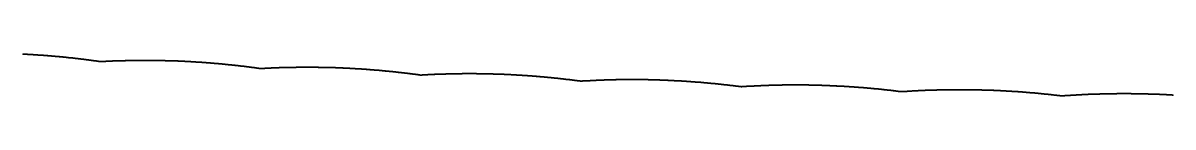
# Model space of a CAD drawing. Header units: metres. Extents: x 0 to 360, y 49 to 117.
# Drawn here: x 180.01 to 191.25, y 66.34 to 66.75 of the extents above; entities that cross this region are included whole.
import ezdxf

# ---------------------------------------------------------------- set-up
doc = ezdxf.new("R2010")
doc.units = ezdxf.units.M

msp = doc.modelspace()

# ---------------------------------------------------------------- linework, layer by layer
for p in [(180.01, 66.75), (180.016, 66.75), (180.022, 66.749), (180.028, 66.749), (180.034, 66.749), (180.04, 66.748), (180.046, 66.748), (180.051, 66.748), (180.057, 66.747), (180.063, 66.747), (180.069, 66.747), (180.075, 66.746), (180.081, 66.746), (180.087, 66.746), (180.093, 66.745), (180.099, 66.745), (180.105, 66.745), (180.111, 66.744), (180.117, 66.744), (180.123, 66.744), (180.129, 66.743), (180.135, 66.743), (180.141, 66.742), (180.147, 66.742), (180.153, 66.742), (180.159, 66.741), (180.165, 66.741), (180.171, 66.74), (180.177, 66.74), (180.183, 66.74), (180.189, 66.739), (180.195, 66.739), (180.201, 66.738), (180.207, 66.738), (180.213, 66.737), (180.219, 66.737), (180.225, 66.737), (180.231, 66.736), (180.237, 66.736), (180.243, 66.735), (180.248, 66.735), (180.254, 66.734), (180.26, 66.734), (180.266, 66.733), (180.272, 66.733), (180.278, 66.732), (180.284, 66.732), (180.29, 66.731), (180.296, 66.731), (180.302, 66.73), (180.308, 66.73), (180.314, 66.729), (180.32, 66.729), (180.326, 66.728), (180.332, 66.728), (180.338, 66.727), (180.344, 66.727), (180.35, 66.726), (180.356, 66.725), (180.362, 66.725), (180.368, 66.724), (180.374, 66.724), (180.38, 66.723), (180.386, 66.723), (180.392, 66.722), (180.398, 66.722), (180.404, 66.721), (180.41, 66.72), (180.416, 66.72), (180.422, 66.719), (180.428, 66.719), (180.434, 66.718), (180.44, 66.717), (180.446, 66.717), (180.452, 66.716), (180.457, 66.715), (180.463, 66.715), (180.469, 66.714), (180.475, 66.714), (180.481, 66.713), (180.487, 66.712), (180.493, 66.712), (180.499, 66.711), (180.505, 66.71), (180.511, 66.71), (180.517, 66.709), (180.523, 66.708), (180.529, 66.708), (180.535, 66.707), (180.541, 66.706), (180.547, 66.706), (180.553, 66.705), (180.559, 66.704), (180.565, 66.703), (180.571, 66.703), (180.577, 66.702), (180.583, 66.701), (180.589, 66.701), (180.595, 66.7), (180.601, 66.699), (180.607, 66.698), (180.613, 66.698), (180.619, 66.697), (180.625, 66.696), (180.631, 66.695), (180.637, 66.695), (180.643, 66.694), (180.649, 66.693), (180.655, 66.692), (180.661, 66.692), (180.667, 66.691), (180.673, 66.69), (180.679, 66.689), (180.684, 66.688), (180.69, 66.688), (180.696, 66.687), (180.702, 66.686), (180.708, 66.685), (180.714, 66.684), (180.72, 66.684), (180.726, 66.683), (180.732, 66.682), (180.738, 66.681), (180.744, 66.68), (180.75, 66.679), (180.756, 66.679), (180.762, 66.678), (180.768, 66.677), (180.774, 66.677), (180.78, 66.677), (180.786, 66.678), (180.792, 66.678), (180.798, 66.678), (180.804, 66.679), (180.81, 66.679), (180.816, 66.679), (180.822, 66.68), (180.828, 66.68), (180.834, 66.68), (180.84, 66.68), (180.846, 66.681), (180.852, 66.681), (180.858, 66.681), (180.864, 66.682), (180.87, 66.682), (180.876, 66.682), (180.882, 66.682), (180.888, 66.683), (180.894, 66.683), (180.9, 66.683), (180.906, 66.683), (180.912, 66.683), (180.918, 66.684), (180.924, 66.684), (180.93, 66.684), (180.936, 66.684), (180.941, 66.684), (180.947, 66.685), (180.953, 66.685), (180.959, 66.685), (180.965, 66.685), (180.971, 66.685), (180.977, 66.686), (180.983, 66.686), (180.989, 66.686), (180.995, 66.686), (181.001, 66.686), (181.007, 66.686), (181.013, 66.687), (181.019, 66.687), (181.025, 66.687), (181.031, 66.687), (181.037, 66.687), (181.043, 66.687), (181.049, 66.687), (181.055, 66.687), (181.061, 66.688), (181.067, 66.688), (181.073, 66.688), (181.079, 66.688), (181.085, 66.688), (181.091, 66.688), (181.097, 66.688), (181.103, 66.688), (181.109, 66.688), (181.115, 66.688), (181.121, 66.688), (181.127, 66.688), (181.133, 66.689), (181.139, 66.689), (181.145, 66.689), (181.151, 66.689), (181.157, 66.689), (181.163, 66.689), (181.169, 66.689), (181.175, 66.689), (181.181, 66.689), (181.187, 66.689), (181.193, 66.689), (181.199, 66.689), (181.205, 66.689), (181.211, 66.689), (181.217, 66.689), (181.223, 66.689), (181.229, 66.689), (181.235, 66.689), (181.241, 66.689), (181.246, 66.689), (181.252, 66.689), (181.258, 66.689), (181.264, 66.689), (181.27, 66.689), (181.276, 66.689), (181.282, 66.688), (181.288, 66.688), (181.294, 66.688), (181.3, 66.688), (181.306, 66.688), (181.312, 66.688), (181.318, 66.688), (181.324, 66.688), (181.33, 66.688), (181.336, 66.688), (181.342, 66.688), (181.348, 66.688), (181.354, 66.687), (181.36, 66.687), (181.366, 66.687), (181.372, 66.687), (181.378, 66.687), (181.384, 66.687), (181.39, 66.687), (181.396, 66.687), (181.402, 66.686), (181.408, 66.686), (181.414, 66.686), (181.42, 66.686), (181.426, 66.686), (181.432, 66.686), (181.438, 66.685), (181.444, 66.685), (181.45, 66.685), (181.456, 66.685), (181.462, 66.685), (181.468, 66.684), (181.474, 66.684), (181.48, 66.684), (181.486, 66.684), (181.492, 66.684), (181.498, 66.683), (181.504, 66.683), (181.51, 66.683), (181.516, 66.683), (181.522, 66.683), (181.528, 66.682), (181.534, 66.682), (181.54, 66.682), (181.546, 66.682), (181.552, 66.681), (181.558, 66.681), (181.564, 66.681), (181.57, 66.68), (181.576, 66.68), (181.582, 66.68), (181.588, 66.68), (181.594, 66.679), (181.6, 66.679), (181.606, 66.679), (181.612, 66.678), (181.618, 66.678), (181.624, 66.678), (181.63, 66.677), (181.635, 66.677), (181.641, 66.677), (181.647, 66.677), (181.653, 66.676), (181.659, 66.676), (181.665, 66.676), (181.671, 66.675), (181.677, 66.675), (181.683, 66.674), (181.689, 66.674), (181.695, 66.674), (181.701, 66.673), (181.707, 66.673), (181.713, 66.673), (181.719, 66.672), (181.725, 66.672), (181.731, 66.671), (181.737, 66.671), (181.743, 66.671), (181.749, 66.67), (181.755, 66.67), (181.761, 66.669), (181.767, 66.669), (181.773, 66.669), (181.779, 66.668), (181.785, 66.668), (181.791, 66.667), (181.797, 66.667), (181.803, 66.666), (181.809, 66.666), (181.815, 66.665), (181.821, 66.665), (181.827, 66.665), (181.833, 66.664), (181.839, 66.664), (181.845, 66.663), (181.851, 66.663), (181.857, 66.662), (181.863, 66.662), (181.869, 66.661), (181.875, 66.661), (181.881, 66.66), (181.887, 66.66), (181.893, 66.659), (181.899, 66.659), (181.905, 66.658), (181.911, 66.658), (181.917, 66.657), (181.923, 66.656), (181.929, 66.656), (181.935, 66.655), (181.941, 66.655), (181.947, 66.654), (181.953, 66.654), (181.959, 66.653), (181.965, 66.653), (181.971, 66.652), (181.977, 66.651), (181.983, 66.651), (181.989, 66.65), (181.995, 66.65), (182.001, 66.649), (182.007, 66.648), (182.013, 66.648), (182.019, 66.647), (182.025, 66.647), (182.031, 66.646), (182.037, 66.645), (182.043, 66.645), (182.049, 66.644), (182.055, 66.643), (182.061, 66.643), (182.067, 66.642), (182.073, 66.642), (182.079, 66.641), (182.085, 66.64), (182.091, 66.64), (182.097, 66.639), (182.103, 66.638), (182.109, 66.638), (182.115, 66.637), (182.121, 66.636), (182.127, 66.635), (182.133, 66.635), (182.139, 66.634), (182.145, 66.633), (182.151, 66.633), (182.157, 66.632), (182.163, 66.631), (182.169, 66.631), (182.175, 66.63), (182.181, 66.629), (182.187, 66.628), (182.193, 66.628), (182.199, 66.627), (182.205, 66.626), (182.211, 66.625), (182.217, 66.625), (182.223, 66.624), (182.229, 66.623), (182.235, 66.622), (182.241, 66.622), (182.247, 66.621), (182.253, 66.62), (182.259, 66.619), (182.265, 66.618), (182.271, 66.618), (182.277, 66.617), (182.283, 66.616), (182.289, 66.615), (182.295, 66.614), (182.301, 66.614), (182.307, 66.613), (182.313, 66.612), (182.319, 66.611), (182.325, 66.61), (182.331, 66.609), (182.337, 66.609), (182.342, 66.61), (182.348, 66.61), (182.354, 66.61), (182.36, 66.611), (182.366, 66.611), (182.372, 66.611), (182.378, 66.612), (182.384, 66.612), (182.39, 66.612), (182.396, 66.613), (182.402, 66.613), (182.408, 66.613), (182.414, 66.614), (182.42, 66.614), (182.426, 66.614), (182.432, 66.614), (182.438, 66.615), (182.444, 66.615), (182.45, 66.615), (182.456, 66.615), (182.462, 66.616), (182.468, 66.616), (182.474, 66.616), (182.48, 66.616), (182.486, 66.617), (182.492, 66.617), (182.498, 66.617), (182.504, 66.617), (182.51, 66.617), (182.516, 66.618), (182.522, 66.618), (182.528, 66.618), (182.534, 66.618), (182.54, 66.618), (182.546, 66.619), (182.552, 66.619), (182.558, 66.619), (182.564, 66.619), (182.57, 66.619), (182.576, 66.619), (182.582, 66.62), (182.588, 66.62), (182.594, 66.62), (182.6, 66.62), (182.606, 66.62), (182.612, 66.62), (182.618, 66.62), (182.624, 66.621), (182.63, 66.621), (182.636, 66.621), (182.642, 66.621), (182.648, 66.621), (182.654, 66.621), (182.66, 66.621), (182.666, 66.621), (182.672, 66.621), (182.678, 66.621), (182.684, 66.622), (182.69, 66.622), (182.696, 66.622), (182.702, 66.622), (182.708, 66.622), (182.714, 66.622), (182.72, 66.622), (182.726, 66.622), (182.732, 66.622), (182.738, 66.622), (182.744, 66.622), (182.75, 66.622), (182.756, 66.622), (182.762, 66.622), (182.768, 66.622), (182.774, 66.622), (182.78, 66.622), (182.786, 66.622), (182.792, 66.622), (182.798, 66.622), (182.804, 66.622), (182.81, 66.622), (182.816, 66.622), (182.822, 66.622), (182.828, 66.622), (182.834, 66.622), (182.84, 66.622), (182.846, 66.622), (182.852, 66.622), (182.858, 66.622), (182.864, 66.622), (182.87, 66.622), (182.876, 66.622), (182.882, 66.622), (182.888, 66.622), (182.894, 66.622), (182.9, 66.621), (182.906, 66.621), (182.912, 66.621), (182.918, 66.621), (182.924, 66.621), (182.93, 66.621), (182.936, 66.621), (182.942, 66.621), (182.948, 66.621), (182.954, 66.621), (182.961, 66.62), (182.967, 66.62), (182.973, 66.62), (182.979, 66.62), (182.985, 66.62), (182.991, 66.62), (182.997, 66.62), (183.003, 66.619), (183.009, 66.619), (183.015, 66.619), (183.021, 66.619), (183.027, 66.619), (183.033, 66.618), (183.039, 66.618), (183.045, 66.618), (183.051, 66.618), (183.057, 66.618), (183.063, 66.618), (183.069, 66.617), (183.075, 66.617), (183.081, 66.617), (183.087, 66.617), (183.093, 66.616), (183.099, 66.616), (183.105, 66.616), (183.111, 66.616), (183.117, 66.615), (183.123, 66.615), (183.129, 66.615), (183.135, 66.615), (183.141, 66.614), (183.147, 66.614), (183.153, 66.614), (183.159, 66.614), (183.165, 66.613), (183.171, 66.613), (183.177, 66.613), (183.183, 66.612), (183.189, 66.612), (183.195, 66.612), (183.201, 66.612), (183.207, 66.611), (183.213, 66.611), (183.219, 66.611), (183.225, 66.61), (183.231, 66.61), (183.237, 66.61), (183.243, 66.609), (183.249, 66.609), (183.255, 66.609), (183.261, 66.608), (183.267, 66.608), (183.273, 66.608), (183.279, 66.607), (183.285, 66.607), (183.291, 66.606), (183.297, 66.606), (183.303, 66.606), (183.309, 66.605), (183.315, 66.605), (183.321, 66.604), (183.327, 66.604), (183.333, 66.604), (183.339, 66.603), (183.345, 66.603), (183.351, 66.602), (183.357, 66.602), (183.363, 66.602), (183.369, 66.601), (183.375, 66.601), (183.381, 66.6), (183.387, 66.6), (183.393, 66.599), (183.399, 66.599), (183.405, 66.598), (183.411, 66.598), (183.417, 66.598), (183.423, 66.597), (183.429, 66.597), (183.435, 66.596), (183.441, 66.596), (183.447, 66.595), (183.453, 66.595), (183.459, 66.594), (183.465, 66.594), (183.471, 66.593), (183.477, 66.593), (183.483, 66.592), (183.489, 66.592), (183.495, 66.591), (183.501, 66.59), (183.507, 66.59), (183.513, 66.589), (183.519, 66.589), (183.525, 66.588), (183.531, 66.588), (183.537, 66.587), (183.543, 66.587), (183.549, 66.586), (183.555, 66.585), (183.561, 66.585), (183.567, 66.584), (183.573, 66.584), (183.579, 66.583), (183.585, 66.583), (183.591, 66.582), (183.597, 66.581), (183.603, 66.581), (183.609, 66.58), (183.615, 66.579), (183.621, 66.579), (183.627, 66.578), (183.633, 66.578), (183.64, 66.577), (183.646, 66.576), (183.652, 66.576), (183.658, 66.575), (183.664, 66.574), (183.67, 66.574), (183.676, 66.573), (183.682, 66.572), (183.688, 66.572), (183.694, 66.571), (183.7, 66.57), (183.706, 66.57), (183.712, 66.569), (183.718, 66.568), (183.724, 66.568), (183.73, 66.567), (183.736, 66.566), (183.742, 66.565), (183.748, 66.565), (183.754, 66.564), (183.76, 66.563), (183.766, 66.563), (183.772, 66.562), (183.778, 66.561), (183.784, 66.56), (183.79, 66.56), (183.796, 66.559), (183.802, 66.558), (183.808, 66.557), (183.814, 66.557), (183.82, 66.556), (183.826, 66.555), (184.103, 66.555), (184.109, 66.555), (184.115, 66.556), (184.121, 66.556), (184.127, 66.556), (184.133, 66.556), (184.139, 66.556), (184.145, 66.557), (184.151, 66.557), (184.157, 66.557), (184.163, 66.557), (184.169, 66.557), (184.175, 66.557), (184.181, 66.557), (184.187, 66.558), (184.193, 66.558), (184.199, 66.558), (184.205, 66.558), (184.211, 66.558), (184.217, 66.558), (184.223, 66.558), (184.229, 66.558), (184.235, 66.559), (184.241, 66.559), (184.247, 66.559), (184.253, 66.559), (184.259, 66.559), (184.265, 66.559), (184.271, 66.559), (184.277, 66.559), (184.283, 66.559), (184.289, 66.559), (184.295, 66.559), (184.301, 66.559), (184.307, 66.56), (184.313, 66.56), (184.32, 66.56), (184.326, 66.56), (184.332, 66.56), (184.338, 66.56), (184.344, 66.56), (184.35, 66.56), (184.356, 66.56), (184.362, 66.56), (184.368, 66.56), (184.374, 66.56), (184.38, 66.56), (184.386, 66.56), (184.392, 66.56), (184.398, 66.56), (184.404, 66.56), (184.41, 66.56), (184.416, 66.56), (184.422, 66.56), (184.428, 66.56), (184.434, 66.56), (184.44, 66.56), (184.446, 66.559), (184.452, 66.559), (184.458, 66.559), (184.464, 66.559), (184.47, 66.559), (184.476, 66.559), (184.482, 66.559), (184.488, 66.559), (184.494, 66.559), (184.5, 66.559), (184.506, 66.559), (184.512, 66.559), (184.518, 66.559), (184.524, 66.558), (184.53, 66.558), (184.536, 66.558), (184.542, 66.558), (184.548, 66.558), (184.554, 66.558), (184.56, 66.558), (184.567, 66.557), (184.573, 66.557), (184.579, 66.557), (184.585, 66.557), (184.591, 66.557), (184.597, 66.557), (184.603, 66.557), (184.609, 66.556), (184.615, 66.556), (184.621, 66.556), (184.627, 66.556), (184.633, 66.556), (184.639, 66.555), (184.645, 66.555), (184.651, 66.555), (183.832, 66.554), (183.838, 66.553), (183.844, 66.553), (183.85, 66.552), (183.856, 66.551), (183.862, 66.55), (183.868, 66.55), (183.874, 66.549), (183.88, 66.548), (183.886, 66.547), (183.892, 66.546), (183.898, 66.546), (183.904, 66.546), (183.91, 66.546), (183.916, 66.547), (183.922, 66.547), (183.928, 66.547), (183.934, 66.548), (183.94, 66.548), (183.946, 66.548), (183.952, 66.549), (183.958, 66.549), (183.964, 66.549), (183.97, 66.55), (183.976, 66.55), (183.982, 66.55), (183.988, 66.551), (183.994, 66.551), (184, 66.551), (184.006, 66.551), (184.012, 66.552), (184.018, 66.552), (184.025, 66.552), (184.031, 66.552), (184.037, 66.553), (184.043, 66.553), (184.049, 66.553), (184.055, 66.553), (184.061, 66.554), (184.067, 66.554), (184.073, 66.554), (184.079, 66.554), (184.085, 66.555), (184.091, 66.555), (184.097, 66.555), (184.657, 66.555), (184.663, 66.555), (184.669, 66.554), (184.675, 66.554), (184.681, 66.554), (184.687, 66.554), (184.693, 66.553), (184.699, 66.553), (184.705, 66.553), (184.711, 66.553), (184.717, 66.552), (184.723, 66.552), (184.729, 66.552), (184.735, 66.552), (184.741, 66.551), (184.747, 66.551), (184.753, 66.551), (184.759, 66.551), (184.765, 66.55), (184.771, 66.55), (184.777, 66.55), (184.784, 66.549), (184.79, 66.549), (184.796, 66.549), (184.802, 66.548), (184.808, 66.548), (184.814, 66.548), (184.82, 66.547), (184.826, 66.547), (184.832, 66.547), (184.838, 66.546), (184.844, 66.546), (184.85, 66.546), (184.856, 66.545), (184.862, 66.545), (184.868, 66.545), (184.874, 66.544), (184.88, 66.544), (184.886, 66.544), (184.892, 66.543), (184.898, 66.543), (184.904, 66.542), (184.91, 66.542), (184.916, 66.542), (184.922, 66.541), (184.928, 66.541), (184.934, 66.54), (184.94, 66.54), (184.946, 66.539), (184.952, 66.539), (184.958, 66.539), (184.964, 66.538), (184.97, 66.538), (184.977, 66.537), (184.983, 66.537), (184.989, 66.536), (184.995, 66.536), (185.001, 66.535), (185.007, 66.535), (185.013, 66.534), (185.019, 66.534), (185.025, 66.534), (185.031, 66.533), (185.037, 66.533), (185.043, 66.532), (185.049, 66.532), (185.055, 66.531), (185.061, 66.531), (185.067, 66.53), (185.073, 66.529), (185.079, 66.529), (185.085, 66.528), (185.091, 66.528), (185.097, 66.527), (185.103, 66.527), (185.109, 66.526), (185.115, 66.526), (185.121, 66.525), (185.127, 66.525), (185.133, 66.524), (185.139, 66.523), (185.145, 66.523), (185.151, 66.522), (185.158, 66.522), (185.164, 66.521), (185.17, 66.521), (185.176, 66.52), (185.182, 66.519), (185.188, 66.519), (185.194, 66.518), (185.2, 66.518), (185.206, 66.517), (185.212, 66.516), (185.218, 66.516), (185.224, 66.515), (185.23, 66.514), (185.236, 66.514), (185.242, 66.513), (185.248, 66.512), (185.254, 66.512), (185.26, 66.511), (185.266, 66.51), (185.272, 66.51), (185.278, 66.509), (185.284, 66.508), (185.29, 66.508), (185.296, 66.507), (185.302, 66.506), (185.308, 66.506), (185.314, 66.505), (185.32, 66.504), (185.327, 66.504), (185.333, 66.503), (185.339, 66.502), (185.345, 66.501), (185.351, 66.501), (185.357, 66.5), (185.363, 66.499), (185.369, 66.498), (185.375, 66.498), (185.381, 66.497), (185.387, 66.496), (185.393, 66.496), (185.399, 66.495), (185.405, 66.494), (185.411, 66.493), (185.417, 66.492), (185.423, 66.492), (185.429, 66.491), (185.435, 66.49), (185.441, 66.489), (185.447, 66.488), (185.453, 66.488), (185.459, 66.487), (185.465, 66.487), (185.471, 66.487), (185.477, 66.487), (185.484, 66.488), (185.49, 66.488), (185.496, 66.488), (185.502, 66.489), (185.508, 66.489), (185.514, 66.489), (185.52, 66.49), (185.526, 66.49), (185.532, 66.49), (185.538, 66.491), (185.544, 66.491), (185.55, 66.491), (185.556, 66.492), (185.562, 66.492), (185.568, 66.492), (185.574, 66.493), (185.58, 66.493), (185.586, 66.493), (185.592, 66.493), (185.598, 66.494), (185.604, 66.494), (185.61, 66.494), (185.616, 66.495), (185.622, 66.495), (185.628, 66.495), (185.635, 66.495), (185.641, 66.496), (185.647, 66.496), (185.653, 66.496), (185.659, 66.496), (185.665, 66.496), (185.671, 66.497), (185.677, 66.497), (185.683, 66.497), (185.689, 66.497), (185.695, 66.498), (185.701, 66.498), (185.707, 66.498), (185.713, 66.498), (185.719, 66.498), (185.725, 66.498), (185.731, 66.499), (185.737, 66.499), (185.743, 66.499), (185.749, 66.499), (185.755, 66.499), (185.761, 66.499), (185.767, 66.5), (185.773, 66.5), (185.78, 66.5), (185.786, 66.5), (185.792, 66.5), (185.798, 66.5), (185.804, 66.5), (185.81, 66.501), (185.816, 66.501), (185.822, 66.501), (185.828, 66.501), (185.834, 66.501), (185.84, 66.501), (185.846, 66.501), (185.852, 66.501), (185.858, 66.501), (185.864, 66.501), (185.87, 66.501), (185.876, 66.502), (185.882, 66.502), (185.888, 66.502), (185.894, 66.502), (185.9, 66.502), (185.906, 66.502), (185.913, 66.502), (185.919, 66.502), (185.925, 66.502), (185.931, 66.502), (185.937, 66.502), (185.943, 66.502), (185.949, 66.502), (185.955, 66.502), (185.961, 66.502), (185.967, 66.502), (185.973, 66.502), (185.979, 66.502), (185.985, 66.502), (185.991, 66.502), (185.997, 66.502), (186.003, 66.502), (186.009, 66.502), (186.015, 66.502), (186.021, 66.502), (186.027, 66.502), (186.033, 66.502), (186.04, 66.502), (186.046, 66.502), (186.052, 66.502), (186.058, 66.501), (186.064, 66.501), (186.07, 66.501), (186.076, 66.501), (186.082, 66.501), (186.088, 66.501), (186.094, 66.501), (186.1, 66.501), (186.106, 66.501), (186.112, 66.501), (186.118, 66.501), (186.124, 66.5), (186.13, 66.5), (186.136, 66.5), (186.142, 66.5), (186.148, 66.5), (186.154, 66.5), (186.16, 66.5), (186.167, 66.499), (186.173, 66.499), (186.179, 66.499), (186.185, 66.499), (186.191, 66.499), (186.197, 66.499), (186.203, 66.498), (186.209, 66.498), (186.215, 66.498), (186.221, 66.498), (186.227, 66.498), (186.233, 66.498), (186.239, 66.497), (186.245, 66.497), (186.251, 66.497), (186.257, 66.497), (186.263, 66.496), (186.269, 66.496), (186.275, 66.496), (186.281, 66.496), (186.288, 66.496), (186.294, 66.495), (186.3, 66.495), (186.306, 66.495), (186.312, 66.495), (186.318, 66.494), (186.324, 66.494), (186.33, 66.494), (186.336, 66.493), (186.342, 66.493), (186.348, 66.493), (186.354, 66.493), (186.36, 66.492), (186.366, 66.492), (186.372, 66.492), (186.378, 66.491), (186.384, 66.491), (186.39, 66.491), (186.396, 66.49), (186.403, 66.49), (186.409, 66.49), (186.415, 66.49), (186.421, 66.489), (186.427, 66.489), (186.433, 66.488), (186.439, 66.488), (186.445, 66.488), (186.451, 66.487), (186.457, 66.487), (186.463, 66.487), (186.469, 66.486), (186.475, 66.486), (186.481, 66.486), (186.487, 66.485), (186.493, 66.485), (186.499, 66.484), (186.505, 66.484), (186.512, 66.484), (186.518, 66.483), (186.524, 66.483), (186.53, 66.482), (186.536, 66.482), (186.542, 66.481), (186.548, 66.481), (186.554, 66.481), (186.56, 66.48), (186.566, 66.48), (186.572, 66.479), (186.578, 66.479), (186.584, 66.478), (186.59, 66.478), (186.596, 66.477), (186.602, 66.477), (186.608, 66.476), (186.614, 66.476), (186.621, 66.475), (186.627, 66.475), (186.633, 66.475), (186.639, 66.474), (186.645, 66.474), (186.651, 66.473), (186.657, 66.472), (186.663, 66.472), (186.669, 66.471), (186.675, 66.471), (186.681, 66.47), (186.687, 66.47), (186.693, 66.469), (186.699, 66.469), (186.705, 66.468), (186.711, 66.468), (186.717, 66.467), (186.723, 66.467), (186.73, 66.466), (186.736, 66.465), (186.742, 66.465), (186.748, 66.464), (186.754, 66.464), (186.76, 66.463), (186.766, 66.462), (186.772, 66.462), (186.778, 66.461), (186.784, 66.461), (186.79, 66.46), (186.796, 66.459), (186.802, 66.459), (186.808, 66.458), (186.814, 66.458), (186.82, 66.457), (186.826, 66.456), (186.833, 66.456), (186.839, 66.455), (186.845, 66.454), (186.851, 66.454), (186.857, 66.453), (186.863, 66.452), (186.869, 66.452), (186.875, 66.451), (186.881, 66.45), (186.887, 66.45), (186.893, 66.449), (186.899, 66.448), (186.905, 66.448), (186.911, 66.447), (186.917, 66.446), (186.923, 66.445), (186.93, 66.445), (186.936, 66.444), (186.942, 66.443), (187.227, 66.443), (187.233, 66.443), (187.239, 66.443), (187.245, 66.443), (187.251, 66.444), (187.257, 66.444), (187.263, 66.444), (187.269, 66.444), (187.275, 66.445), (187.281, 66.445), (187.287, 66.445), (187.293, 66.445), (187.299, 66.445), (187.305, 66.446), (187.312, 66.446), (187.318, 66.446), (187.324, 66.446), (187.33, 66.446), (187.336, 66.446), (187.342, 66.447), (187.348, 66.447), (187.354, 66.447), (187.36, 66.447), (187.366, 66.447), (187.372, 66.447), (187.378, 66.448), (187.384, 66.448), (187.39, 66.448), (187.397, 66.448), (187.403, 66.448), (187.409, 66.448), (187.415, 66.448), (187.421, 66.448), (187.427, 66.448), (187.433, 66.449), (187.439, 66.449), (187.445, 66.449), (187.451, 66.449), (187.457, 66.449), (187.463, 66.449), (187.469, 66.449), (187.475, 66.449), (187.481, 66.449), (187.488, 66.449), (187.494, 66.449), (187.5, 66.449), (187.506, 66.449), (187.512, 66.449), (187.518, 66.449), (187.524, 66.449), (187.53, 66.45), (187.536, 66.45), (187.542, 66.45), (187.548, 66.45), (187.554, 66.45), (187.56, 66.45), (187.566, 66.45), (187.573, 66.45), (187.579, 66.45), (187.585, 66.45), (187.591, 66.45), (187.597, 66.449), (187.603, 66.449), (187.609, 66.449), (187.615, 66.449), (187.621, 66.449), (187.627, 66.449), (187.633, 66.449), (187.639, 66.449), (187.645, 66.449), (187.651, 66.449), (187.658, 66.449), (187.664, 66.449), (187.67, 66.449), (187.676, 66.449), (187.682, 66.449), (187.688, 66.449), (187.694, 66.448), (187.7, 66.448), (187.706, 66.448), (187.712, 66.448), (187.718, 66.448), (187.724, 66.448), (187.73, 66.448), (187.737, 66.448), (187.743, 66.448), (187.749, 66.447), (187.755, 66.447), (187.761, 66.447), (187.767, 66.447), (187.773, 66.447), (187.779, 66.447), (187.785, 66.446), (187.791, 66.446), (187.797, 66.446), (187.803, 66.446), (187.809, 66.446), (187.815, 66.446), (187.822, 66.445), (187.828, 66.445), (187.834, 66.445), (187.84, 66.445), (187.846, 66.445), (187.852, 66.444), (187.858, 66.444), (187.864, 66.444), (187.87, 66.444), (187.876, 66.443), (187.882, 66.443), (187.888, 66.443), (187.894, 66.443), (186.948, 66.443), (186.954, 66.442), (186.96, 66.441), (186.966, 66.44), (186.972, 66.44), (186.978, 66.439), (186.984, 66.438), (186.99, 66.437), (186.996, 66.437), (187.002, 66.436), (187.008, 66.435), (187.014, 66.434), (187.02, 66.433), (187.027, 66.433), (187.033, 66.432), (187.039, 66.433), (187.045, 66.433), (187.051, 66.434), (187.057, 66.434), (187.063, 66.434), (187.069, 66.435), (187.075, 66.435), (187.081, 66.435), (187.087, 66.436), (187.093, 66.436), (187.099, 66.437), (187.105, 66.437), (187.111, 66.437), (187.117, 66.438), (187.124, 66.438), (187.13, 66.438), (187.136, 66.438), (187.142, 66.439), (187.148, 66.439), (187.154, 66.439), (187.16, 66.44), (187.166, 66.44), (187.172, 66.44), (187.178, 66.441), (187.184, 66.441), (187.19, 66.441), (187.196, 66.441), (187.202, 66.442), (187.208, 66.442), (187.214, 66.442), (187.221, 66.442), (187.901, 66.442), (187.907, 66.442), (187.913, 66.442), (187.919, 66.442), (187.925, 66.441), (187.931, 66.441), (187.937, 66.441), (187.943, 66.441), (187.949, 66.44), (187.955, 66.44), (187.961, 66.44), (187.967, 66.439), (187.973, 66.439), (187.98, 66.439), (187.986, 66.438), (187.992, 66.438), (187.998, 66.438), (188.004, 66.438), (188.01, 66.437), (188.016, 66.437), (188.022, 66.437), (188.028, 66.436), (188.034, 66.436), (188.04, 66.435), (188.046, 66.435), (188.053, 66.435), (188.059, 66.434), (188.065, 66.434), (188.071, 66.434), (188.077, 66.433), (188.083, 66.433), (188.089, 66.432), (188.095, 66.432), (188.101, 66.432), (188.107, 66.431), (188.113, 66.431), (188.119, 66.43), (188.125, 66.43), (188.132, 66.43), (188.138, 66.429), (188.144, 66.429), (188.15, 66.428), (188.156, 66.428), (188.162, 66.427), (188.168, 66.427), (188.174, 66.427), (188.18, 66.426), (188.186, 66.426), (188.192, 66.425), (188.198, 66.425), (188.205, 66.424), (188.211, 66.424), (188.217, 66.423), (188.223, 66.423), (188.229, 66.422), (188.235, 66.422), (188.241, 66.421), (188.247, 66.421), (188.253, 66.42), (188.259, 66.42), (188.265, 66.419), (188.271, 66.419), (188.278, 66.418), (188.284, 66.418), (188.29, 66.417), (188.296, 66.417), (188.302, 66.416), (188.308, 66.415), (188.314, 66.415), (188.32, 66.414), (188.326, 66.414), (188.332, 66.413), (188.338, 66.413), (188.344, 66.412), (188.351, 66.411), (188.357, 66.411), (188.363, 66.41), (188.369, 66.41), (188.375, 66.409), (188.381, 66.408), (188.387, 66.408), (188.393, 66.407), (188.399, 66.407), (188.405, 66.406), (188.411, 66.405), (188.417, 66.405), (188.424, 66.404), (188.43, 66.403), (188.436, 66.403), (188.442, 66.402), (188.448, 66.401), (188.454, 66.401), (188.46, 66.4), (188.466, 66.399), (188.472, 66.399), (188.478, 66.398), (188.484, 66.397), (188.49, 66.397), (188.497, 66.396), (188.503, 66.395), (188.509, 66.395), (188.515, 66.394), (188.521, 66.393), (188.527, 66.393), (188.533, 66.392), (188.539, 66.391), (188.545, 66.39), (188.551, 66.39), (188.557, 66.389), (188.563, 66.388), (188.57, 66.387), (188.576, 66.387), (188.582, 66.386), (188.588, 66.385), (188.594, 66.384), (188.6, 66.384), (188.606, 66.385), (188.612, 66.385), (188.618, 66.385), (188.624, 66.386), (188.63, 66.386), (188.637, 66.387), (188.643, 66.387), (188.649, 66.387), (188.655, 66.388), (188.661, 66.388), (188.667, 66.388), (188.673, 66.389), (188.679, 66.389), (188.685, 66.39), (188.691, 66.39), (188.697, 66.39), (188.704, 66.391), (188.71, 66.391), (188.716, 66.391), (188.722, 66.392), (188.728, 66.392), (188.734, 66.392), (188.74, 66.393), (188.746, 66.393), (188.752, 66.393), (188.758, 66.393), (188.764, 66.394), (188.771, 66.394), (188.777, 66.394), (188.783, 66.395), (188.789, 66.395), (188.795, 66.395), (188.801, 66.395), (188.807, 66.396), (188.813, 66.396), (188.819, 66.396), (188.825, 66.396), (188.831, 66.397), (188.838, 66.397), (188.844, 66.397), (188.85, 66.397), (188.856, 66.398), (188.862, 66.398), (188.868, 66.398), (188.874, 66.398), (188.88, 66.399), (188.886, 66.399), (188.892, 66.399), (188.898, 66.399), (188.905, 66.399), (188.911, 66.4), (188.917, 66.4), (188.923, 66.4), (188.929, 66.4), (188.935, 66.4), (188.941, 66.4), (188.947, 66.401), (188.953, 66.401), (188.959, 66.401), (188.965, 66.401), (188.972, 66.401), (188.978, 66.401), (188.984, 66.401), (188.99, 66.402), (188.996, 66.402), (189.002, 66.402), (189.008, 66.402), (189.014, 66.402), (189.02, 66.402), (189.026, 66.402), (189.033, 66.402), (189.039, 66.402), (189.045, 66.403), (189.051, 66.403), (189.057, 66.403), (189.063, 66.403), (189.069, 66.403), (189.075, 66.403), (189.081, 66.403), (189.087, 66.403), (189.093, 66.403), (189.1, 66.403), (189.106, 66.403), (189.112, 66.403), (189.118, 66.403), (189.124, 66.403), (189.13, 66.403), (189.136, 66.403), (189.142, 66.403), (189.148, 66.403), (189.154, 66.403), (189.161, 66.403), (189.167, 66.403), (189.173, 66.403), (189.179, 66.403), (189.185, 66.403), (189.191, 66.403), (189.197, 66.403), (189.203, 66.403), (189.209, 66.403), (189.215, 66.403), (189.222, 66.403), (189.228, 66.403), (189.234, 66.403), (189.24, 66.403), (189.246, 66.403), (189.252, 66.403), (189.258, 66.403), (189.264, 66.403), (189.27, 66.403), (189.276, 66.403), (189.283, 66.403), (189.289, 66.402), (189.295, 66.402), (189.301, 66.402), (189.307, 66.402), (189.313, 66.402), (189.319, 66.402), (189.325, 66.402), (189.331, 66.402), (189.337, 66.402), (189.344, 66.401), (189.35, 66.401), (189.356, 66.401), (189.362, 66.401), (189.368, 66.401), (189.374, 66.401), (189.38, 66.401), (189.386, 66.4), (189.392, 66.4), (189.398, 66.4), (189.405, 66.4), (189.411, 66.4), (189.417, 66.4), (189.423, 66.399), (189.429, 66.399), (189.435, 66.399), (189.441, 66.399), (189.447, 66.399), (189.453, 66.398), (189.459, 66.398), (189.466, 66.398), (189.472, 66.398), (189.478, 66.397), (189.484, 66.397), (189.49, 66.397), (189.496, 66.397), (189.502, 66.396), (189.508, 66.396), (189.514, 66.396), (189.521, 66.396), (189.527, 66.395), (189.533, 66.395), (189.539, 66.395), (189.545, 66.395), (189.551, 66.394), (189.557, 66.394), (189.563, 66.394), (189.569, 66.393), (189.575, 66.393), (189.582, 66.393), (189.588, 66.392), (189.594, 66.392), (189.6, 66.392), (189.606, 66.391), (189.612, 66.391), (189.618, 66.391), (189.624, 66.39), (189.63, 66.39), (189.636, 66.39), (189.643, 66.389), (189.649, 66.389), (189.655, 66.389), (189.661, 66.388), (189.667, 66.388), (189.673, 66.388), (189.679, 66.387), (189.685, 66.387), (189.691, 66.386), (189.698, 66.386), (189.704, 66.386), (189.71, 66.385), (189.716, 66.385), (189.722, 66.384), (189.728, 66.384), (189.734, 66.384), (189.74, 66.383), (189.746, 66.383), (189.753, 66.382), (189.759, 66.382), (189.765, 66.381), (189.771, 66.381), (189.777, 66.381), (189.783, 66.38), (189.789, 66.38), (189.795, 66.379), (189.801, 66.379), (189.807, 66.378), (189.814, 66.378), (189.82, 66.377), (189.826, 66.377), (189.832, 66.376), (189.838, 66.376), (189.844, 66.375), (189.85, 66.375), (189.856, 66.374), (189.862, 66.374), (189.869, 66.373), (189.875, 66.373), (189.881, 66.372), (189.887, 66.372), (189.893, 66.371), (189.899, 66.371), (189.905, 66.37), (189.911, 66.369), (189.917, 66.369), (189.924, 66.368), (189.93, 66.368), (189.936, 66.367), (189.942, 66.367), (189.948, 66.366), (189.954, 66.365), (189.96, 66.365), (189.966, 66.364), (189.972, 66.364), (189.979, 66.363), (189.985, 66.362), (189.991, 66.362), (189.997, 66.361), (190.003, 66.361), (190.009, 66.36), (190.015, 66.359), (190.021, 66.359), (190.027, 66.358), (190.034, 66.357), (190.04, 66.357), (190.046, 66.356), (190.052, 66.356), (190.058, 66.355), (190.064, 66.354), (190.07, 66.354), (190.076, 66.353), (190.082, 66.352), (190.089, 66.351), (190.095, 66.351), (190.101, 66.35), (190.107, 66.349), (190.113, 66.349), (190.119, 66.348), (190.125, 66.347), (190.131, 66.347), (190.138, 66.346), (190.144, 66.345), (190.15, 66.344), (190.156, 66.344), (190.162, 66.343), (190.168, 66.343), (190.174, 66.343), (190.18, 66.344), (190.186, 66.344), (190.193, 66.344), (190.199, 66.345), (190.205, 66.345), (190.211, 66.346), (190.217, 66.346), (190.223, 66.347), (190.229, 66.347), (190.235, 66.347), (190.241, 66.348), (190.248, 66.348), (190.254, 66.349), (190.26, 66.349), (190.266, 66.349), (190.272, 66.35), (190.278, 66.35), (190.284, 66.35), (190.29, 66.351), (190.297, 66.351), (190.303, 66.351), (190.309, 66.352), (190.315, 66.352), (190.321, 66.352), (190.327, 66.353), (190.333, 66.353), (190.339, 66.353), (190.345, 66.354), (190.352, 66.354), (190.358, 66.354), (190.364, 66.355), (190.37, 66.355), (190.376, 66.355), (190.382, 66.356), (190.388, 66.356), (190.394, 66.356), (190.401, 66.356), (190.407, 66.357), (190.413, 66.357), (190.419, 66.357), (190.425, 66.358), (190.431, 66.358), (190.437, 66.358), (190.443, 66.358), (190.449, 66.358), (190.456, 66.359), (190.462, 66.359), (190.468, 66.359), (190.474, 66.359), (190.48, 66.36), (190.486, 66.36), (190.492, 66.36), (190.498, 66.36), (190.505, 66.36), (190.511, 66.361), (190.517, 66.361), (190.523, 66.361), (190.529, 66.361), (190.535, 66.361), (190.541, 66.362), (190.547, 66.362), (190.554, 66.362), (190.56, 66.362), (190.566, 66.362), (190.572, 66.362), (190.578, 66.363), (190.584, 66.363), (190.59, 66.363), (190.596, 66.363), (190.602, 66.363), (190.609, 66.363), (190.615, 66.363), (190.621, 66.363), (190.627, 66.364), (190.633, 66.364), (190.639, 66.364), (190.645, 66.364), (190.651, 66.364), (190.658, 66.364), (190.664, 66.364), (190.67, 66.364), (190.676, 66.364), (190.682, 66.364), (190.688, 66.364), (190.694, 66.364), (190.7, 66.364), (190.707, 66.365), (190.713, 66.365), (190.719, 66.365), (190.725, 66.365), (190.731, 66.365), (190.737, 66.365), (190.743, 66.365), (190.749, 66.365), (190.756, 66.365), (190.762, 66.365), (190.768, 66.365), (190.774, 66.365), (190.78, 66.365), (190.786, 66.365), (190.792, 66.365), (190.798, 66.365), (190.805, 66.365), (190.811, 66.365), (190.817, 66.365), (190.823, 66.365), (190.829, 66.365), (190.835, 66.365), (190.841, 66.365), (190.847, 66.364), (190.854, 66.364), (190.86, 66.364), (190.866, 66.364), (190.872, 66.364), (190.878, 66.364), (190.884, 66.364), (190.89, 66.364), (190.897, 66.364), (190.903, 66.364), (190.909, 66.364), (190.915, 66.364), (190.921, 66.363), (190.927, 66.363), (190.933, 66.363), (190.939, 66.363), (190.946, 66.363), (190.952, 66.363), (190.958, 66.363), (190.964, 66.363), (190.97, 66.362), (190.976, 66.362), (190.982, 66.362), (190.988, 66.362), (190.995, 66.362), (191.001, 66.362), (191.007, 66.362), (191.013, 66.361), (191.019, 66.361), (191.025, 66.361), (191.031, 66.361), (191.037, 66.361), (191.044, 66.36), (191.05, 66.36), (191.056, 66.36), (191.062, 66.36), (191.068, 66.36), (191.074, 66.359), (191.08, 66.359), (191.087, 66.359), (191.093, 66.359), (191.099, 66.358), (191.105, 66.358), (191.111, 66.358), (191.117, 66.358), (191.123, 66.357), (191.129, 66.357), (191.136, 66.357), (191.142, 66.357), (191.148, 66.356), (191.154, 66.356), (191.16, 66.356), (191.166, 66.355), (191.172, 66.355), (191.179, 66.355), (191.185, 66.355), (191.191, 66.354), (191.197, 66.354), (191.203, 66.354), (191.209, 66.353), (191.215, 66.353), (191.221, 66.353), (191.228, 66.352), (191.234, 66.352), (191.24, 66.352), (191.246, 66.351), (191.252, 66.351)]:
    msp.add_point(p)

doc.saveas('drawing.dxf')
